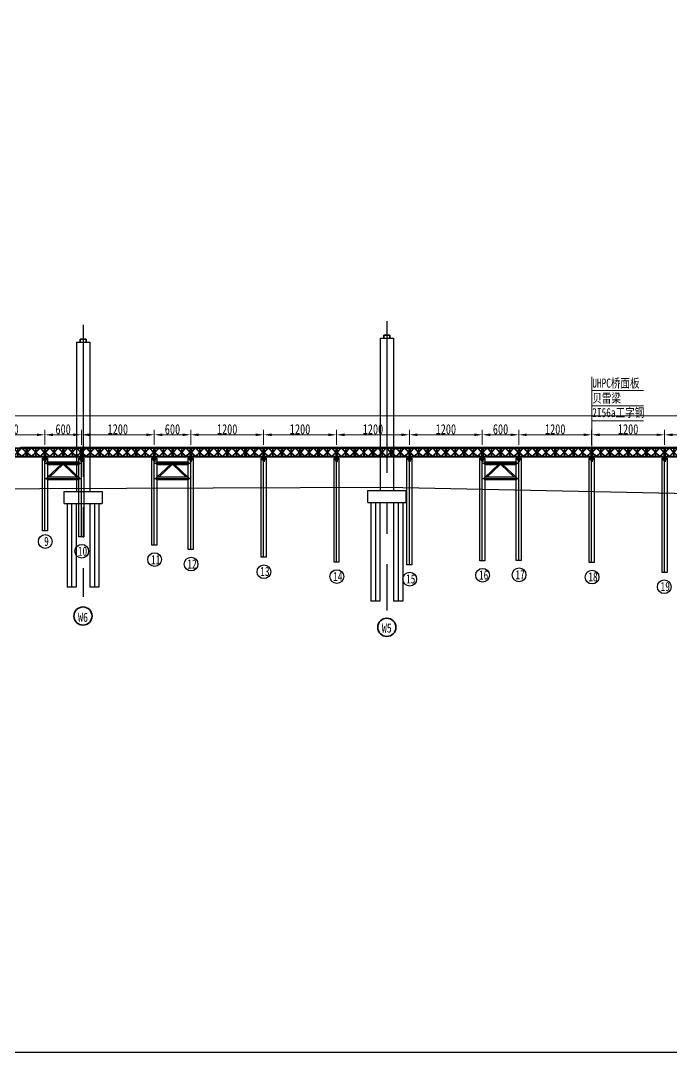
# Model space of a CAD drawing. Extents: x 0 to 558779, y 0 to 2762081.
# Drawn here: x 518123.9 to 518231, y 2757328.1 to 2757497.9 of the extents above; entities that cross this region are included whole.
import ezdxf
from ezdxf.enums import TextEntityAlignment as Align

# ---------------------------------------------------------------- set-up
doc = ezdxf.new("R2010")
doc.units = 0
doc.header["$LTSCALE"] = 20
doc.header["$PDMODE"] = 34
doc.linetypes.add('CENTER', pattern=[2, 1.25, -0.25, 0.25, -0.25])
doc.linetypes.add('CENTER2', pattern=[28.575, 19.05, -3.175, 3.175, -3.175])
for name, color, linetype, lineweight in [('6标注线', 3, 'Continuous', 13), ('center', 3, 'CENTER', 13), ('标注', 3, 'Continuous', 15)]:
    doc.layers.add(name, color=color, linetype=linetype, lineweight=lineweight)
for name, color, linetype in [('ZdDmx', 7, 'Continuous'), ('主线墩号', 1, 'Continuous'), ('墩中心线', 6, 'CENTER'), ('粗实线', 1, 'Continuous'), ('细实线', 8, 'Continuous')]:
    doc.layers.add(name, color=color, linetype=linetype)
doc.styles.add('FS', font='仿宋_GB2312.ttf', dxfattribs={"width": 0.75})
doc.styles.add('仿宋', font='simfang_0.ttf', dxfattribs={"width": 0.8})
doc.dimstyles.new('100-1.5', dxfattribs={"dimscale": 0.66, "dimtxt": 2.5, "dimasz": 2, "dimexe": 1.25, "dimexo": 1.25, "dimgap": 0.125, "dimtad": 1, "dimdec": 0, "dimlfac": 100, "dimdsep": 46, "dimtxsty": 'FS', "dimcen": 0.001, "dimclrd": 3, "dimclre": 3, "dimclrt": 7, "dimadec": 4, "dimazin": 2, "dimtfac": 1, "dimtdec": 0, "dimtmove": 1, "dimatfit": 2, "dimfxlon": 1, "dimlwd": -1, "dimlwe": -1, "dimarcsym": 0})

# ---------------------------------------------------------------- blocks, each defined once
blk = doc.blocks.new('花瓶墩1')
at = {"layer": '主线墩号', "color": 8, "lineweight": 35}
blk.add_circle((-0.02, -20.51), 1.5, dxfattribs=at)
at = {"layer": '墩中心线', "color": 8}
for p, q in [((0, 27.4), (0, -17.32)), ((-1.88, -2), (-1.88, -15.76)), ((1.88, -2), (1.88, -15.76))]:
    blk.add_line(p, q, dxfattribs=at)
at = {"layer": '粗实线', "color": 8, "linetype": 'Continuous'}
for p, q in [((-1.1, 24.57), (-1.1, 0)), ((-1.1, 24.57), (1.1, 24.57)), ((1.1, 24.57), (1.1, 0)), ((-3.12, 0), (3.12, 0)), ((-3.12, -2), (-3.12, 0)), ((3.12, 0), (3.12, -2)), ((-3.12, -2), (3.12, -2)), ((-2.62, -2), (-1.12, -2))]:
    blk.add_line(p, q, dxfattribs=at)
at = {"layer": '粗实线', "color": 8, "lineweight": 35}
for p, q in [((-0.5, 24.57), (-0.5, 25.07)), ((-0.5, 25.07), (0.5, 25.07)), ((0.5, 25.07), (0.5, 24.57))]:
    blk.add_line(p, q, dxfattribs=at)
at = {"layer": '粗实线', "color": 8}
for p, q in [((-2.62, -2), (-2.62, -15.76)), ((-1.12, -2), (-1.12, -15.76)), ((1.12, -2), (1.12, -15.76)), ((2.62, -2), (2.62, -15.76)), ((-1.12, -15.76), (-2.62, -15.76)), ((2.62, -15.76), (1.12, -15.76))]:
    blk.add_line(p, q, dxfattribs=at)
at = {"layer": '主线墩号', "color": 8, "lineweight": 35, "style": '仿宋', "width": 0.8}
blk.add_attdef('墩号', text='', height=1, dxfattribs=at).set_placement((0.02, -20.66), align=Align.CENTER)
blk = doc.blocks.new('*U1237')
at = {"layer": '主线墩号', "color": 8, "lineweight": 35}
blk.add_circle((0, -22.54), 1.5, dxfattribs=at)
at = {"layer": '墩中心线', "color": 8}
for p, q in [((0, 27.87), (0, -19.79)), ((-1.88, -2), (-1.88, -18.23)), ((1.88, -2), (1.88, -18.23))]:
    blk.add_line(p, q, dxfattribs=at)
at = {"layer": '粗实线', "color": 8, "lineweight": 35}
for p, q in [((-0.5, 25.04), (-0.5, 25.54)), ((-0.5, 25.54), (0.5, 25.54)), ((0.5, 25.54), (0.5, 25.04))]:
    blk.add_line(p, q, dxfattribs=at)
at = {"layer": '粗实线', "color": 8, "linetype": 'Continuous'}
for p, q in [((-1.1, 25.04), (-1.1, 0)), ((-1.1, 25.04), (1.1, 25.04)), ((1.1, 25.04), (1.1, 0)), ((-3.12, 0), (3.12, 0)), ((-3.12, -2), (-3.12, 0)), ((3.12, 0), (3.12, -2)), ((-3.12, -2), (3.12, -2)), ((-2.62, -2), (-1.12, -2))]:
    blk.add_line(p, q, dxfattribs=at)
at = {"layer": '粗实线', "color": 8}
for p, q in [((-2.62, -2), (-2.62, -18.23)), ((-1.12, -2), (-1.12, -18.23)), ((1.12, -2), (1.12, -18.23)), ((2.62, -2), (2.62, -18.23)), ((-1.12, -18.23), (-2.62, -18.23)), ((2.62, -18.23), (1.12, -18.23))]:
    blk.add_line(p, q, dxfattribs=at)
at = {"layer": '主线墩号', "color": 8, "lineweight": 35, "style": '仿宋', "width": 0.8}
blk.add_attdef('墩号', text='', height=1.5, dxfattribs=at).set_placement((0, -23.41), align=Align.CENTER)
blk = doc.blocks.new('贝雷梁')
at = {"color": 7, "ltscale": 10}
for p, q in [((-7, 144), (-6, 145)), ((-7, 144), (-7, 135)), ((-7, 135), (-6, 135))]:
    blk.add_line(p, q, dxfattribs=at)
at = {"color": 7}
for p, q in [((-7, 144), (-7, 135)), ((-7, 4), (-6, 5)), ((-7, 4), (-6, 5)), ((-7, -4), (-7, 4)), ((-7, -4), (-7, 4)), ((-6, 145), (306, 145)), ((-6, 145), (306, 145)), ((-6, 135), (306, 135)), ((-6, 5), (306, 5)), ((6, 135), (6, 5)), ((7, 59), (7, 81)), ((7, 81), (18, 81)), ((7, 59), (18, 59)), ((9, 70), (79, 140)), ((9, 70), (79, 0)), ((12, 77), (70, 135)), ((12, 135), (12, 5)), ((12, 77), (16, 73)), ((12, 63), (16, 67)), ((12, 63), (70, 5)), ((16, 73), (79, 135)), ((16, 67), (79, 5)), ((18, 59), (18, 81)), ((79, 140), (150, 70)), ((79, 0), (150, 70)), ((143, 73), (80, 135)), ((143, 67), (80, 5)), ((147, 77), (89, 135)), ((147, 63), (89, 5)), ((141, 81), (159, 81)), ((141, 59), (141, 81)), ((141, 59), (159, 59)), ((143, 73), (147, 77)), ((143, 67), (147, 63)), ((147, 135), (147, 5)), ((220, 140), (150, 70)), ((220, 0), (150, 70)), ((153, 77), (211, 135)), ((153, 135), (153, 5)), ((157, 73), (153, 77)), ((157, 67), (153, 63)), ((153, 63), (211, 5)), ((157, 73), (220, 135)), ((157, 67), (220, 5)), ((159, 59), (159, 81)), ((291, 70), (220, 140)), ((291, 70), (220, 0)), ((284, 73), (221, 135)), ((284, 67), (221, 5)), ((288, 77), (230, 135)), ((288, 63), (230, 5)), ((282, 59), (282, 81)), ((293, 81), (282, 81)), ((282, 59), (293, 59)), ((288, 77), (284, 73)), ((288, 63), (284, 67)), ((288, 135), (288, 5)), ((293, 59), (293, 81)), ((294, 135), (294, 5)), ((307, 144), (306, 145)), ((307, 135), (306, 135)), ((307, 4), (306, 5)), ((307, 144), (307, 135)), ((307, -4), (307, 4)), ((-7, -4), (-6, -5)), ((-7, -4), (-6, -5)), ((-6, -5), (306, -5)), ((-6, -5), (306, -5)), ((307, -4), (306, -5))]:
    blk.add_line(p, q, dxfattribs=at)
at = {"color": 7, "ltscale": 10}
for centre in [(0, 140), (0, 140), (300, 140), (300, 140)]:
    blk.add_circle(centre, 2.5, dxfattribs=at)
at = {"color": 7}
for centre in [(0, 140), (0, 140), (0, 140), (0, 140), (0, 140), (0, 140), (0, 140), (0, 140), (0, 0), (300, 140), (300, 140), (300, 140), (300, 140), (300, 140), (300, 140), (300, 140), (300, 140), (300, 0), (300, 0), (300, 0), (300, 0), (300, 0), (300, 0)]:
    blk.add_circle(centre, 2.5, dxfattribs=at)
at = {"layer": 'center', "ltscale": 0.5}
for p, q in [((9, 145), (9, -5)), ((150, 145), (150, -5)), ((291, 145), (291, -5))]:
    blk.add_line(p, q, dxfattribs=at)
blk = doc.blocks.new('*U1230')
at = {"extrusion": (0, 0, -1), "xscale": -0.01000000000058208, "yscale": 0.009999999997671696, "zscale": -0.01000000000058208}
blk.add_blockref('贝雷梁', (1.5, -0.7), dxfattribs=at)
blk = doc.blocks.new('*U1231')
at = {"color": 0, "linetype": 'ByBlock', "lineweight": -2, "transparency": 16777216}
for p in [(78, 0), (81, 0), (84, 0), (87, 0), (90, 0), (93, 0), (96, 0), (99, 0), (102, 0), (105, 0), (108, 0), (111, 0), (114, 0), (117, 0), (120, 0), (123, 0), (126, 0), (129, 0), (132, 0), (135, 0), (138, 0), (141, 0), (144, 0), (147, 0), (150, 0), (153, 0), (156, 0), (159, 0), (162, 0), (165, 0), (168, 0), (171, 0), (174, 0), (177, 0), (180, 0), (183, 0), (186, 0)]:
    blk.add_blockref('*U1230', p, dxfattribs=at)
blk = doc.blocks.new('*U1233')
at = {"layer": '细实线', "color": 5}
blk.add_lwpolyline([(-0.995, 0.05), (0.995, 0.05), (0.995, -0.05), (-0.995, -0.05)], close=True, dxfattribs=at)
blk = doc.blocks.new('*U1232')
at = {"color": 0, "linetype": 'ByBlock', "lineweight": -2, "transparency": 16777216}
for p in [(80, 0), (82, 0), (84, 0), (86, 0), (88, 0), (90, 0), (92, 0), (94, 0), (96, 0), (98, 0), (100, 0), (102, 0), (104, 0), (106, 0), (108, 0), (110, 0), (112, 0), (114, 0), (116, 0), (118, 0), (120, 0), (122, 0), (124, 0), (126, 0), (128, 0), (130, 0), (132, 0), (134, 0), (136, 0), (138, 0), (140, 0), (142, 0), (144, 0), (146, 0), (148, 0), (150, 0), (152, 0), (154, 0), (156, 0), (158, 0), (160, 0), (162, 0), (164, 0), (166, 0), (168, 0), (170, 0), (172, 0), (174, 0), (176, 0), (178, 0), (180, 0), (182, 0), (184, 0), (186, 0)]:
    blk.add_blockref('*U1233', p, dxfattribs=at)
blk = doc.blocks.new('*D1251')
at = {"layer": 'DEFPOINTS', "color": 0}
for p in [(518127.86, 2757429.77), (518115.86, 2757426.19), (518127.86, 2757426.14)]:
    blk.add_point(p, dxfattribs=at)
at = {"layer": '标注', "color": 0}
for p, q in [((518115.86, 2757428.12), (518115.86, 2757430.59)), ((518117.18, 2757429.77), (518126.54, 2757429.77)), ((518127.86, 2757428.12), (518127.86, 2757430.59))]:
    blk.add_line(p, q, dxfattribs=at)
for points in [[(518117.18, 2757429.99), (518117.18, 2757429.55), (518115.86, 2757429.77)], [(518126.54, 2757429.55), (518126.54, 2757429.99), (518127.86, 2757429.77)]]:
    blk.add_solid(points, dxfattribs=at)
at = {"layer": '标注', "color": 1, "insert": (518121.86, 2757430.68), "char_height": 1.65, "attachment_point": 5, "style": 'FS'}
blk.add_mtext('1200', dxfattribs=at)
blk = doc.blocks.new('*D1252')
at = {"layer": 'DEFPOINTS', "color": 0}
for p in [(518133.86, 2757429.77), (518127.86, 2757426.14), (518133.86, 2757426.19)]:
    blk.add_point(p, dxfattribs=at)
at = {"layer": '标注', "color": 0}
for p, q in [((518127.86, 2757428.12), (518127.86, 2757430.59)), ((518129.18, 2757429.77), (518132.54, 2757429.77)), ((518133.86, 2757428.12), (518133.86, 2757430.59))]:
    blk.add_line(p, q, dxfattribs=at)
for points in [[(518129.18, 2757429.99), (518129.18, 2757429.55), (518127.86, 2757429.77)], [(518132.54, 2757429.55), (518132.54, 2757429.99), (518133.86, 2757429.77)]]:
    blk.add_solid(points, dxfattribs=at)
at = {"layer": '标注', "color": 1, "insert": (518130.86, 2757430.68), "char_height": 1.65, "attachment_point": 5, "style": 'FS'}
blk.add_mtext('600', dxfattribs=at)
blk = doc.blocks.new('*D1253')
at = {"layer": 'DEFPOINTS', "color": 0, "transparency": 16777216}
for p in [(518145.86, 2757429.77), (518133.86, 2757426.19), (518145.86, 2757426.19)]:
    blk.add_point(p, dxfattribs=at)
at = {"layer": '标注', "color": 0, "transparency": 16777216}
for p, q in [((518133.86, 2757428.12), (518133.86, 2757430.59)), ((518135.18, 2757429.77), (518144.54, 2757429.77))]:
    blk.add_line(p, q, dxfattribs=at)
at = {"layer": '标注', "color": 0, "linetype": 'ByBlock', "transparency": 16777216}
blk.add_line((518145.86, 2757428.12), (518145.86, 2757430.59), dxfattribs=at)
at = {"layer": '标注', "color": 0, "transparency": 16777216}
for points in [[(518135.18, 2757429.99), (518135.18, 2757429.55), (518133.86, 2757429.77)], [(518144.54, 2757429.99), (518144.54, 2757429.55), (518145.86, 2757429.77)]]:
    blk.add_solid(points, dxfattribs=at)
at = {"layer": '标注', "color": 1, "transparency": 16777216, "insert": (518139.86, 2757430.68), "char_height": 1.65, "attachment_point": 5, "style": 'FS'}
blk.add_mtext('1200', dxfattribs=at)
blk = doc.blocks.new('*D1254')
at = {"layer": 'DEFPOINTS', "color": 0, "transparency": 16777216}
for p in [(518151.86, 2757429.77), (518145.86, 2757426.19), (518151.86, 2757426.19)]:
    blk.add_point(p, dxfattribs=at)
at = {"layer": '标注', "color": 0, "transparency": 16777216}
for p, q in [((518145.86, 2757428.12), (518145.86, 2757430.59)), ((518147.18, 2757429.77), (518150.54, 2757429.77))]:
    blk.add_line(p, q, dxfattribs=at)
at = {"layer": '标注', "color": 0, "linetype": 'ByBlock', "transparency": 16777216}
blk.add_line((518151.86, 2757428.12), (518151.86, 2757430.59), dxfattribs=at)
at = {"layer": '标注', "color": 0, "transparency": 16777216}
for points in [[(518147.18, 2757429.99), (518147.18, 2757429.55), (518145.86, 2757429.77)], [(518150.54, 2757429.99), (518150.54, 2757429.55), (518151.86, 2757429.77)]]:
    blk.add_solid(points, dxfattribs=at)
at = {"layer": '标注', "color": 1, "transparency": 16777216, "insert": (518148.86, 2757430.68), "char_height": 1.65, "attachment_point": 5, "style": 'FS'}
blk.add_mtext('600', dxfattribs=at)
blk = doc.blocks.new('*D1255')
at = {"layer": 'DEFPOINTS', "color": 0, "transparency": 16777216}
for p in [(518163.86, 2757429.77), (518151.86, 2757426.19), (518163.86, 2757426.19)]:
    blk.add_point(p, dxfattribs=at)
at = {"layer": '标注', "color": 0, "transparency": 16777216}
for p, q in [((518151.86, 2757428.12), (518151.86, 2757430.59)), ((518153.18, 2757429.77), (518162.54, 2757429.77))]:
    blk.add_line(p, q, dxfattribs=at)
at = {"layer": '标注', "color": 0, "linetype": 'ByBlock', "transparency": 16777216}
blk.add_line((518163.86, 2757428.12), (518163.86, 2757430.59), dxfattribs=at)
at = {"layer": '标注', "color": 0, "transparency": 16777216}
for points in [[(518153.18, 2757429.99), (518153.18, 2757429.55), (518151.86, 2757429.77)], [(518162.54, 2757429.99), (518162.54, 2757429.55), (518163.86, 2757429.77)]]:
    blk.add_solid(points, dxfattribs=at)
at = {"layer": '标注', "color": 1, "transparency": 16777216, "insert": (518157.86, 2757430.68), "char_height": 1.65, "attachment_point": 5, "style": 'FS'}
blk.add_mtext('1200', dxfattribs=at)
blk = doc.blocks.new('*D1256')
at = {"layer": 'DEFPOINTS', "color": 0, "transparency": 16777216}
for p in [(518175.86, 2757429.77), (518163.86, 2757426.19), (518175.86, 2757426.19)]:
    blk.add_point(p, dxfattribs=at)
at = {"layer": '标注', "color": 0, "transparency": 16777216}
for p, q in [((518163.86, 2757428.12), (518163.86, 2757430.59)), ((518165.18, 2757429.77), (518174.54, 2757429.77))]:
    blk.add_line(p, q, dxfattribs=at)
at = {"layer": '标注', "color": 0, "linetype": 'ByBlock', "transparency": 16777216}
blk.add_line((518175.86, 2757428.12), (518175.86, 2757430.59), dxfattribs=at)
at = {"layer": '标注', "color": 0, "transparency": 16777216}
for points in [[(518165.18, 2757429.99), (518165.18, 2757429.55), (518163.86, 2757429.77)], [(518174.54, 2757429.99), (518174.54, 2757429.55), (518175.86, 2757429.77)]]:
    blk.add_solid(points, dxfattribs=at)
at = {"layer": '标注', "color": 1, "transparency": 16777216, "insert": (518169.86, 2757430.68), "char_height": 1.65, "attachment_point": 5, "style": 'FS'}
blk.add_mtext('1200', dxfattribs=at)
blk = doc.blocks.new('*D1257')
at = {"layer": 'DEFPOINTS', "color": 0, "transparency": 16777216}
for p in [(518187.86, 2757429.77), (518175.86, 2757426.19), (518187.86, 2757426.19)]:
    blk.add_point(p, dxfattribs=at)
at = {"layer": '标注', "color": 0, "transparency": 16777216}
for p, q in [((518175.86, 2757428.12), (518175.86, 2757430.59)), ((518177.18, 2757429.77), (518186.54, 2757429.77))]:
    blk.add_line(p, q, dxfattribs=at)
at = {"layer": '标注', "color": 0, "linetype": 'ByBlock', "transparency": 16777216}
blk.add_line((518187.86, 2757428.12), (518187.86, 2757430.59), dxfattribs=at)
at = {"layer": '标注', "color": 0, "transparency": 16777216}
for points in [[(518177.18, 2757429.99), (518177.18, 2757429.55), (518175.86, 2757429.77)], [(518186.54, 2757429.99), (518186.54, 2757429.55), (518187.86, 2757429.77)]]:
    blk.add_solid(points, dxfattribs=at)
at = {"layer": '标注', "color": 1, "transparency": 16777216, "insert": (518181.86, 2757430.68), "char_height": 1.65, "attachment_point": 5, "style": 'FS'}
blk.add_mtext('1200', dxfattribs=at)
blk = doc.blocks.new('*D1258')
at = {"layer": 'DEFPOINTS', "color": 0, "transparency": 16777216}
for p in [(518199.86, 2757429.77), (518187.86, 2757426.19), (518199.86, 2757426.19)]:
    blk.add_point(p, dxfattribs=at)
at = {"layer": '标注', "color": 0, "transparency": 16777216}
for p, q in [((518187.86, 2757428.12), (518187.86, 2757430.59)), ((518189.18, 2757429.77), (518198.54, 2757429.77))]:
    blk.add_line(p, q, dxfattribs=at)
at = {"layer": '标注', "color": 0, "linetype": 'ByBlock', "transparency": 16777216}
blk.add_line((518199.86, 2757428.12), (518199.86, 2757430.59), dxfattribs=at)
at = {"layer": '标注', "color": 0, "transparency": 16777216}
for points in [[(518189.18, 2757429.99), (518189.18, 2757429.55), (518187.86, 2757429.77)], [(518198.54, 2757429.99), (518198.54, 2757429.55), (518199.86, 2757429.77)]]:
    blk.add_solid(points, dxfattribs=at)
at = {"layer": '标注', "color": 1, "transparency": 16777216, "insert": (518193.86, 2757430.68), "char_height": 1.65, "attachment_point": 5, "style": 'FS'}
blk.add_mtext('1200', dxfattribs=at)
blk = doc.blocks.new('*D1259')
at = {"layer": 'DEFPOINTS', "color": 0, "transparency": 16777216}
for p in [(518205.86, 2757429.77), (518199.86, 2757426.19), (518205.86, 2757426.19)]:
    blk.add_point(p, dxfattribs=at)
at = {"layer": '标注', "color": 0, "transparency": 16777216}
for p, q in [((518199.86, 2757428.12), (518199.86, 2757430.59)), ((518201.18, 2757429.77), (518204.54, 2757429.77))]:
    blk.add_line(p, q, dxfattribs=at)
at = {"layer": '标注', "color": 0, "linetype": 'ByBlock', "transparency": 16777216}
blk.add_line((518205.86, 2757428.12), (518205.86, 2757430.59), dxfattribs=at)
at = {"layer": '标注', "color": 0, "transparency": 16777216}
for points in [[(518201.18, 2757429.99), (518201.18, 2757429.55), (518199.86, 2757429.77)], [(518204.54, 2757429.99), (518204.54, 2757429.55), (518205.86, 2757429.77)]]:
    blk.add_solid(points, dxfattribs=at)
at = {"layer": '标注', "color": 1, "transparency": 16777216, "insert": (518202.86, 2757430.68), "char_height": 1.65, "attachment_point": 5, "style": 'FS'}
blk.add_mtext('600', dxfattribs=at)
blk = doc.blocks.new('*D1260')
at = {"layer": 'DEFPOINTS', "color": 0, "transparency": 16777216}
for p in [(518217.86, 2757429.77), (518205.86, 2757426.19), (518217.86, 2757426.19)]:
    blk.add_point(p, dxfattribs=at)
at = {"layer": '标注', "color": 0, "transparency": 16777216}
for p, q in [((518205.86, 2757428.12), (518205.86, 2757430.59)), ((518207.18, 2757429.77), (518216.54, 2757429.77))]:
    blk.add_line(p, q, dxfattribs=at)
at = {"layer": '标注', "color": 0, "linetype": 'ByBlock', "transparency": 16777216}
blk.add_line((518217.86, 2757428.12), (518217.86, 2757430.59), dxfattribs=at)
at = {"layer": '标注', "color": 0, "transparency": 16777216}
for points in [[(518207.18, 2757429.99), (518207.18, 2757429.55), (518205.86, 2757429.77)], [(518216.54, 2757429.99), (518216.54, 2757429.55), (518217.86, 2757429.77)]]:
    blk.add_solid(points, dxfattribs=at)
at = {"layer": '标注', "color": 1, "transparency": 16777216, "insert": (518211.86, 2757430.68), "char_height": 1.65, "attachment_point": 5, "style": 'FS'}
blk.add_mtext('1200', dxfattribs=at)
blk = doc.blocks.new('*D1261')
at = {"layer": 'DEFPOINTS', "color": 0, "transparency": 16777216}
for p in [(518229.86, 2757429.77), (518217.86, 2757426.19), (518229.86, 2757426.19)]:
    blk.add_point(p, dxfattribs=at)
at = {"layer": '标注', "color": 0, "transparency": 16777216}
for p, q in [((518217.86, 2757428.12), (518217.86, 2757430.59)), ((518219.18, 2757429.77), (518228.54, 2757429.77))]:
    blk.add_line(p, q, dxfattribs=at)
at = {"layer": '标注', "color": 0, "linetype": 'ByBlock', "transparency": 16777216}
blk.add_line((518229.86, 2757428.12), (518229.86, 2757430.59), dxfattribs=at)
at = {"layer": '标注', "color": 0, "transparency": 16777216}
for points in [[(518219.18, 2757429.99), (518219.18, 2757429.55), (518217.86, 2757429.77)], [(518228.54, 2757429.99), (518228.54, 2757429.55), (518229.86, 2757429.77)]]:
    blk.add_solid(points, dxfattribs=at)
at = {"layer": '标注', "color": 1, "transparency": 16777216, "insert": (518223.86, 2757430.68), "char_height": 1.65, "attachment_point": 5, "style": 'FS'}
blk.add_mtext('1200', dxfattribs=at)
blk = doc.blocks.new('*D1262')
at = {"layer": 'DEFPOINTS', "color": 0, "transparency": 16777216}
for p in [(518241.86, 2757429.77), (518229.86, 2757426.19), (518241.86, 2757426.19)]:
    blk.add_point(p, dxfattribs=at)
at = {"layer": '标注', "color": 0, "transparency": 16777216}
for p, q in [((518229.86, 2757428.12), (518229.86, 2757430.59)), ((518231.18, 2757429.77), (518240.54, 2757429.77))]:
    blk.add_line(p, q, dxfattribs=at)
at = {"layer": '标注', "color": 0, "linetype": 'ByBlock', "transparency": 16777216}
blk.add_line((518241.86, 2757428.12), (518241.86, 2757430.59), dxfattribs=at)
at = {"layer": '标注', "color": 0, "transparency": 16777216}
for points in [[(518231.18, 2757429.99), (518231.18, 2757429.55), (518229.86, 2757429.77)], [(518240.54, 2757429.99), (518240.54, 2757429.55), (518241.86, 2757429.77)]]:
    blk.add_solid(points, dxfattribs=at)
at = {"layer": '标注', "color": 1, "transparency": 16777216, "insert": (518235.86, 2757430.68), "char_height": 1.65, "attachment_point": 5, "style": 'FS'}
blk.add_mtext('1200', dxfattribs=at)
blk = doc.blocks.new('*D1384')
at = {"layer": 'DEFPOINTS', "color": 0}
for p in [(518538.86, 2757432.88), (518043.86, 2757427.59), (518538.86, 2757427.59)]:
    blk.add_point(p, dxfattribs=at)
at = {"layer": '标注', "color": 0}
for p, q in [((518043.86, 2757431.23), (518043.86, 2757433.71)), ((518045.18, 2757432.88), (518537.54, 2757432.88)), ((518538.86, 2757431.23), (518538.86, 2757433.71))]:
    blk.add_line(p, q, dxfattribs=at)
for points in [[(518045.18, 2757433.1), (518045.18, 2757432.66), (518043.86, 2757432.88)], [(518537.54, 2757432.66), (518537.54, 2757433.1), (518538.86, 2757432.88)]]:
    blk.add_solid(points, dxfattribs=at)
at = {"layer": '标注', "color": 1, "insert": (518291.36, 2757433.79), "char_height": 1.65, "attachment_point": 5, "style": 'FS'}
blk.add_mtext('49500', dxfattribs=at)

msp = doc.modelspace()

# ---------------------------------------------------------------- linework, layer by layer
for p, q in [((518127.448, 2757425.935), (518127.643, 2757425.935)), ((518127.643, 2757425.935), (518127.643, 2757425.585)), ((518128.268, 2757425.935), (518128.073, 2757425.935)), ((518128.073, 2757425.935), (518128.073, 2757425.585)), ((518133.448, 2757425.935), (518133.643, 2757425.935)), ((518133.643, 2757425.935), (518133.643, 2757425.585)), ((518134.268, 2757425.935), (518134.073, 2757425.935)), ((518134.073, 2757425.935), (518134.073, 2757425.585)), ((518145.448, 2757425.935), (518145.643, 2757425.935)), ((518145.643, 2757425.935), (518145.643, 2757425.585)), ((518146.268, 2757425.935), (518146.073, 2757425.935)), ((518146.073, 2757425.935), (518146.073, 2757425.585)), ((518151.448, 2757425.935), (518151.643, 2757425.935)), ((518151.643, 2757425.935), (518151.643, 2757425.585)), ((518152.268, 2757425.935), (518152.073, 2757425.935)), ((518152.073, 2757425.935), (518152.073, 2757425.585)), ((518163.448, 2757425.935), (518163.643, 2757425.935)), ((518163.643, 2757425.935), (518163.643, 2757425.585)), ((518164.268, 2757425.935), (518164.073, 2757425.935)), ((518164.073, 2757425.935), (518164.073, 2757425.585)), ((518175.448, 2757425.935), (518175.643, 2757425.935)), ((518175.643, 2757425.935), (518175.643, 2757425.585)), ((518176.268, 2757425.935), (518176.073, 2757425.935)), ((518176.073, 2757425.935), (518176.073, 2757425.585)), ((518187.448, 2757425.935), (518187.643, 2757425.935)), ((518187.643, 2757425.935), (518187.643, 2757425.585)), ((518188.268, 2757425.935), (518188.073, 2757425.935)), ((518188.073, 2757425.935), (518188.073, 2757425.585)), ((518199.448, 2757425.935), (518199.643, 2757425.935)), ((518199.643, 2757425.935), (518199.643, 2757425.585)), ((518200.268, 2757425.935), (518200.073, 2757425.935)), ((518200.073, 2757425.935), (518200.073, 2757425.585)), ((518205.448, 2757425.935), (518205.643, 2757425.935)), ((518205.643, 2757425.935), (518205.643, 2757425.585)), ((518206.268, 2757425.935), (518206.073, 2757425.935)), ((518206.073, 2757425.935), (518206.073, 2757425.585)), ((518217.448, 2757425.935), (518217.643, 2757425.935)), ((518217.643, 2757425.935), (518217.643, 2757425.585)), ((518218.268, 2757425.935), (518218.073, 2757425.935)), ((518218.073, 2757425.935), (518218.073, 2757425.585)), ((518229.448, 2757425.935), (518229.643, 2757425.935)), ((518229.643, 2757425.935), (518229.643, 2757425.585)), ((518230.268, 2757425.935), (518230.073, 2757425.935)), ((518230.073, 2757425.935), (518230.073, 2757425.585)), ((518128.073, 2757425.585), (518127.643, 2757425.585)), ((518128.307, 2757422.773), (518130.513, 2757424.896)), ((518128.596, 2757422.773), (518130.802, 2757424.896)), ((518133.121, 2757422.773), (518130.915, 2757424.896)), ((518133.409, 2757422.773), (518131.203, 2757424.896)), ((518134.073, 2757425.585), (518133.643, 2757425.585)), ((518146.073, 2757425.585), (518145.643, 2757425.585)), ((518146.307, 2757422.773), (518148.514, 2757424.896)), ((518146.596, 2757422.773), (518148.802, 2757424.896)), ((518151.121, 2757422.773), (518148.915, 2757424.896)), ((518151.41, 2757422.773), (518149.203, 2757424.896)), ((518152.073, 2757425.585), (518151.643, 2757425.585)), ((518164.073, 2757425.585), (518163.643, 2757425.585)), ((518176.073, 2757425.585), (518175.643, 2757425.585)), ((518188.073, 2757425.585), (518187.643, 2757425.585)), ((518200.073, 2757425.585), (518199.643, 2757425.585)), ((518200.307, 2757422.773), (518202.514, 2757424.896)), ((518200.596, 2757422.773), (518202.802, 2757424.896)), ((518205.121, 2757422.773), (518202.915, 2757424.896)), ((518205.41, 2757422.773), (518203.203, 2757424.896)), ((518206.073, 2757425.585), (518205.643, 2757425.585)), ((518218.073, 2757425.585), (518217.643, 2757425.585)), ((518230.073, 2757425.585), (518229.643, 2757425.585))]:
    msp.add_line(p, q)
at = {"color": 1, "ltscale": 10}
for p, q in [((518127.771, 2757425.585), (518127.771, 2757425.305)), ((518127.78, 2757425.585), (518127.78, 2757425.305)), ((518127.937, 2757425.585), (518127.937, 2757425.305)), ((518127.946, 2757425.585), (518127.946, 2757425.305)), ((518133.771, 2757425.585), (518133.771, 2757425.305)), ((518133.78, 2757425.585), (518133.78, 2757425.305)), ((518133.937, 2757425.585), (518133.937, 2757425.305)), ((518133.946, 2757425.585), (518133.946, 2757425.305)), ((518145.771, 2757425.585), (518145.771, 2757425.305)), ((518145.78, 2757425.585), (518145.78, 2757425.305)), ((518145.937, 2757425.585), (518145.937, 2757425.305)), ((518145.946, 2757425.585), (518145.946, 2757425.305)), ((518151.771, 2757425.585), (518151.771, 2757425.305)), ((518151.78, 2757425.585), (518151.78, 2757425.305)), ((518151.937, 2757425.585), (518151.937, 2757425.305)), ((518151.946, 2757425.585), (518151.946, 2757425.305)), ((518163.771, 2757425.585), (518163.771, 2757425.305)), ((518163.78, 2757425.585), (518163.78, 2757425.305)), ((518163.937, 2757425.585), (518163.937, 2757425.305)), ((518163.946, 2757425.585), (518163.946, 2757425.305)), ((518175.771, 2757425.585), (518175.771, 2757425.305)), ((518175.78, 2757425.585), (518175.78, 2757425.305)), ((518175.937, 2757425.585), (518175.937, 2757425.305)), ((518175.946, 2757425.585), (518175.946, 2757425.305)), ((518187.771, 2757425.585), (518187.771, 2757425.305)), ((518187.78, 2757425.585), (518187.78, 2757425.305)), ((518187.937, 2757425.585), (518187.937, 2757425.305)), ((518187.946, 2757425.585), (518187.946, 2757425.305)), ((518199.771, 2757425.585), (518199.771, 2757425.305)), ((518199.78, 2757425.585), (518199.78, 2757425.305)), ((518199.937, 2757425.585), (518199.937, 2757425.305)), ((518199.946, 2757425.585), (518199.946, 2757425.305)), ((518205.771, 2757425.585), (518205.771, 2757425.305)), ((518205.78, 2757425.585), (518205.78, 2757425.305)), ((518205.937, 2757425.585), (518205.937, 2757425.305)), ((518205.946, 2757425.585), (518205.946, 2757425.305)), ((518217.771, 2757425.585), (518217.771, 2757425.305)), ((518217.78, 2757425.585), (518217.78, 2757425.305)), ((518217.937, 2757425.585), (518217.937, 2757425.305)), ((518217.946, 2757425.585), (518217.946, 2757425.305)), ((518229.771, 2757425.585), (518229.771, 2757425.305)), ((518229.78, 2757425.585), (518229.78, 2757425.305)), ((518229.937, 2757425.585), (518229.937, 2757425.305)), ((518229.946, 2757425.585), (518229.946, 2757425.305))]:
    msp.add_line(p, q, dxfattribs=at)
at = {"color": 1}
for p, q in [((518127.78, 2757425.305), (518127.771, 2757425.305)), ((518127.937, 2757425.305), (518127.946, 2757425.305)), ((518133.78, 2757425.305), (518133.771, 2757425.305)), ((518133.937, 2757425.305), (518133.946, 2757425.305)), ((518145.78, 2757425.305), (518145.771, 2757425.305)), ((518145.937, 2757425.305), (518145.946, 2757425.305)), ((518151.78, 2757425.305), (518151.771, 2757425.305)), ((518151.937, 2757425.305), (518151.946, 2757425.305)), ((518163.78, 2757425.305), (518163.771, 2757425.305)), ((518163.937, 2757425.305), (518163.946, 2757425.305)), ((518175.78, 2757425.305), (518175.771, 2757425.305)), ((518175.937, 2757425.305), (518175.946, 2757425.305)), ((518187.78, 2757425.305), (518187.771, 2757425.305)), ((518187.937, 2757425.305), (518187.946, 2757425.305)), ((518199.78, 2757425.305), (518199.771, 2757425.305)), ((518199.937, 2757425.305), (518199.946, 2757425.305)), ((518205.78, 2757425.305), (518205.771, 2757425.305)), ((518205.937, 2757425.305), (518205.946, 2757425.305)), ((518217.78, 2757425.305), (518217.771, 2757425.305)), ((518217.937, 2757425.305), (518217.946, 2757425.305)), ((518229.78, 2757425.305), (518229.771, 2757425.305)), ((518229.937, 2757425.305), (518229.946, 2757425.305))]:
    msp.add_line(p, q, dxfattribs=at)
at = {"linetype": 'CENTER', "ltscale": 0.05}
for p, q in [((518127.775, 2757425.585), (518127.775, 2757425.305)), ((518127.941, 2757425.585), (518127.941, 2757425.305)), ((518133.775, 2757425.585), (518133.775, 2757425.305)), ((518133.941, 2757425.585), (518133.941, 2757425.305)), ((518145.775, 2757425.585), (518145.775, 2757425.305)), ((518145.941, 2757425.585), (518145.941, 2757425.305)), ((518151.775, 2757425.585), (518151.775, 2757425.305)), ((518151.941, 2757425.585), (518151.941, 2757425.305)), ((518163.775, 2757425.585), (518163.775, 2757425.305)), ((518163.941, 2757425.585), (518163.941, 2757425.305)), ((518175.775, 2757425.585), (518175.775, 2757425.305)), ((518175.941, 2757425.585), (518175.941, 2757425.305)), ((518187.775, 2757425.585), (518187.775, 2757425.305)), ((518187.941, 2757425.585), (518187.941, 2757425.305)), ((518199.775, 2757425.585), (518199.775, 2757425.305)), ((518199.941, 2757425.585), (518199.941, 2757425.305)), ((518205.775, 2757425.585), (518205.775, 2757425.305)), ((518205.941, 2757425.585), (518205.941, 2757425.305)), ((518217.775, 2757425.585), (518217.775, 2757425.305)), ((518217.941, 2757425.585), (518217.941, 2757425.305)), ((518229.775, 2757425.585), (518229.775, 2757425.305)), ((518229.941, 2757425.585), (518229.941, 2757425.305))]:
    msp.add_line(p, q, dxfattribs=at)
at = {"color": 3, "linetype": 'CENTER2', "ltscale": 0.1}
for p, q in [((518127.858, 2757413.973), (518127.858, 2757425.585)), ((518133.858, 2757412.96), (518133.858, 2757425.585)), ((518145.858, 2757411.59), (518145.858, 2757425.585)), ((518151.858, 2757410.864), (518151.858, 2757425.585)), ((518163.858, 2757409.605), (518163.858, 2757425.585)), ((518175.858, 2757408.799), (518175.858, 2757425.585)), ((518187.858, 2757408.374), (518187.858, 2757425.585)), ((518199.858, 2757409.023), (518199.858, 2757425.585)), ((518205.858, 2757409.09), (518205.858, 2757425.585)), ((518217.858, 2757408.725), (518217.858, 2757425.585)), ((518229.858, 2757407.128), (518229.858, 2757425.585))]:
    msp.add_line(p, q, dxfattribs=at)
at = {"color": 3, "linetype": 'CENTER2'}
for p, q in [((518127.858, 2757425.085), (518133.858, 2757425.085)), ((518145.858, 2757425.085), (518151.858, 2757425.085)), ((518199.858, 2757425.085), (518205.858, 2757425.085)), ((518127.858, 2757422.585), (518133.858, 2757422.585)), ((518145.858, 2757422.585), (518151.858, 2757422.585)), ((518199.858, 2757422.585), (518205.858, 2757422.585))]:
    msp.add_line(p, q, dxfattribs=at)
at = {"color": 0}
msp.add_lwpolyline([(518015.117, 2757901.832), (518685.096, 2757901.832), (518685.096, 2757328.13), (518015.117, 2757328.13)], close=True, dxfattribs=at)
at = {"color": 5}
for points in [[(518128.268, 2757425.935), (518128.268, 2757417.872), (518128.268, 2757413.973), (518127.448, 2757413.973), (518127.448, 2757425.935)], [(518134.268, 2757425.935), (518134.268, 2757417.872), (518134.268, 2757412.96), (518133.448, 2757412.96), (518133.448, 2757425.935)], [(518146.268, 2757425.935), (518146.268, 2757417.872), (518146.268, 2757411.59), (518145.448, 2757411.59), (518145.448, 2757425.935)], [(518152.268, 2757425.935), (518152.268, 2757417.872), (518152.268, 2757410.864), (518151.448, 2757410.864), (518151.448, 2757425.935)], [(518164.268, 2757425.935), (518164.268, 2757417.872), (518164.268, 2757409.605), (518163.448, 2757409.605), (518163.448, 2757425.935)], [(518176.268, 2757425.935), (518176.268, 2757417.872), (518176.268, 2757408.799), (518175.448, 2757408.799), (518175.448, 2757425.935)], [(518188.268, 2757425.935), (518188.268, 2757417.872), (518188.268, 2757408.374), (518187.448, 2757408.374), (518187.448, 2757425.935)], [(518200.268, 2757425.935), (518200.268, 2757417.872), (518200.268, 2757409.023), (518199.448, 2757409.023), (518199.448, 2757425.935)], [(518206.268, 2757425.935), (518206.268, 2757417.872), (518206.268, 2757409.09), (518205.448, 2757409.09), (518205.448, 2757425.935)], [(518218.268, 2757425.935), (518218.268, 2757417.872), (518218.268, 2757408.725), (518217.448, 2757408.725), (518217.448, 2757425.935)], [(518230.268, 2757425.935), (518230.268, 2757417.872), (518230.268, 2757407.128), (518229.448, 2757407.128), (518229.448, 2757425.935)]]:
    msp.add_lwpolyline(points, dxfattribs=at)
for points in [[(518127.643, 2757425.92), (518127.769, 2757425.92), (518127.769, 2757425.67), (518127.643, 2757425.67)], [(518128.073, 2757425.92), (518127.948, 2757425.92), (518127.948, 2757425.67), (518128.073, 2757425.67)], [(518133.643, 2757425.92), (518133.769, 2757425.92), (518133.769, 2757425.67), (518133.643, 2757425.67)], [(518134.073, 2757425.92), (518133.948, 2757425.92), (518133.948, 2757425.67), (518134.073, 2757425.67)], [(518145.643, 2757425.92), (518145.769, 2757425.92), (518145.769, 2757425.67), (518145.643, 2757425.67)], [(518146.073, 2757425.92), (518145.948, 2757425.92), (518145.948, 2757425.67), (518146.073, 2757425.67)], [(518151.643, 2757425.92), (518151.769, 2757425.92), (518151.769, 2757425.67), (518151.643, 2757425.67)], [(518152.073, 2757425.92), (518151.948, 2757425.92), (518151.948, 2757425.67), (518152.073, 2757425.67)], [(518163.643, 2757425.92), (518163.769, 2757425.92), (518163.769, 2757425.67), (518163.643, 2757425.67)], [(518164.073, 2757425.92), (518163.948, 2757425.92), (518163.948, 2757425.67), (518164.073, 2757425.67)], [(518175.643, 2757425.92), (518175.769, 2757425.92), (518175.769, 2757425.67), (518175.643, 2757425.67)], [(518176.073, 2757425.92), (518175.948, 2757425.92), (518175.948, 2757425.67), (518176.073, 2757425.67)], [(518187.643, 2757425.92), (518187.769, 2757425.92), (518187.769, 2757425.67), (518187.643, 2757425.67)], [(518188.073, 2757425.92), (518187.948, 2757425.92), (518187.948, 2757425.67), (518188.073, 2757425.67)], [(518199.643, 2757425.92), (518199.769, 2757425.92), (518199.769, 2757425.67), (518199.643, 2757425.67)], [(518200.073, 2757425.92), (518199.948, 2757425.92), (518199.948, 2757425.67), (518200.073, 2757425.67)], [(518205.643, 2757425.92), (518205.769, 2757425.92), (518205.769, 2757425.67), (518205.643, 2757425.67)], [(518206.073, 2757425.92), (518205.948, 2757425.92), (518205.948, 2757425.67), (518206.073, 2757425.67)], [(518217.643, 2757425.92), (518217.769, 2757425.92), (518217.769, 2757425.67), (518217.643, 2757425.67)], [(518218.073, 2757425.92), (518217.948, 2757425.92), (518217.948, 2757425.67), (518218.073, 2757425.67)], [(518229.643, 2757425.92), (518229.769, 2757425.92), (518229.769, 2757425.67), (518229.643, 2757425.67)], [(518230.073, 2757425.92), (518229.948, 2757425.92), (518229.948, 2757425.67), (518230.073, 2757425.67)]]:
    msp.add_lwpolyline(points, close=True, dxfattribs=at)
for points in [[(518128.268, 2757425.273, 0.6776376), (518128.268, 2757424.896), (518133.448, 2757424.896, 0.6776376), (518133.448, 2757425.273)], [(518146.268, 2757425.273, 0.6776376), (518146.268, 2757424.896), (518151.448, 2757424.896, 0.6776376), (518151.448, 2757425.273)], [(518200.268, 2757425.273, 0.6776376), (518200.268, 2757424.896), (518205.448, 2757424.896, 0.6776376), (518205.448, 2757425.273)], [(518128.268, 2757422.773, 0.6776376), (518128.268, 2757422.396), (518133.448, 2757422.396, 0.6776376), (518133.448, 2757422.773)], [(518146.268, 2757422.773, 0.6776376), (518146.268, 2757422.396), (518151.448, 2757422.396, 0.6776376), (518151.448, 2757422.773)], [(518200.268, 2757422.773, 0.6776376), (518200.268, 2757422.396), (518205.448, 2757422.396, 0.6776376), (518205.448, 2757422.773)]]:
    msp.add_lwpolyline(points, format="xyb", close=True, dxfattribs=at)
for centre in [(518127.917, 2757412.205), (518133.917, 2757410.593), (518145.917, 2757409.222), (518151.917, 2757408.497), (518163.917, 2757407.238), (518175.917, 2757406.432), (518199.917, 2757406.655), (518205.917, 2757406.722), (518217.917, 2757406.357), (518187.917, 2757406.007), (518229.817, 2757404.76)]:
    msp.add_circle(centre, 1.132, dxfattribs=at)
at = {"layer": '6标注线', "color": 0}
for p, q in [((518217.88, 2757437.056), (518226.417, 2757437.056)), ((518217.88, 2757434.556), (518226.417, 2757434.556)), ((518217.88, 2757432.056), (518226.417, 2757432.056))]:
    msp.add_line(p, q, dxfattribs=at)
at = {"layer": 'ZdDmx', "color": 3}
msp.add_lwpolyline([(518034.138, 2757425.625), (518045.838, 2757425.625), (518047.838, 2757423.165), (518084.138, 2757420.765), (518184.138, 2757421.125), (518234.138, 2757420.135), (518284.138, 2757419.105), (518334.138, 2757417.805), (518384.138, 2757417.295), (518434.138, 2757416.465), (518524.138, 2757415.315), (518664.138, 2757417.555), (518754.138, 2757421.275), (518756.075, 2757421.319)], dxfattribs=at)
at = {"layer": '标注', "color": 0}
msp.add_lwpolyline([(518217.88, 2757425.834), (518217.88, 2757439.301)], dxfattribs=at)
at = {"layer": '细实线', "color": 6}
for points in [[(518127.775, 2757425.585), (518127.858, 2757425.585, 0.3634465), (518127.846, 2757425.6), (518127.794, 2757425.61, -0.350947), (518127.782, 2757425.625), (518127.782, 2757426.105, -0.3634465), (518127.794, 2757426.12), (518127.846, 2757426.13, 0.3634465), (518127.858, 2757426.145), (518127.692, 2757426.145, 0.3634465), (518127.705, 2757426.13), (518127.757, 2757426.12, -0.350947), (518127.769, 2757426.105), (518127.769, 2757425.625, -0.3634465), (518127.757, 2757425.61), (518127.705, 2757425.6, 0.3634465), (518127.692, 2757425.585)], [(518127.941, 2757425.585), (518128.024, 2757425.585, 0.3634465), (518128.012, 2757425.6), (518127.96, 2757425.61, -0.350947), (518127.948, 2757425.625), (518127.948, 2757426.105, -0.3634465), (518127.96, 2757426.12), (518128.012, 2757426.13, 0.3634465), (518128.024, 2757426.145), (518127.858, 2757426.145, 0.3634465), (518127.871, 2757426.13), (518127.923, 2757426.12, -0.350947), (518127.935, 2757426.105), (518127.935, 2757425.625, -0.3634465), (518127.923, 2757425.61), (518127.871, 2757425.6, 0.3634465), (518127.858, 2757425.585)], [(518133.775, 2757425.585), (518133.858, 2757425.585, 0.3634465), (518133.846, 2757425.6), (518133.794, 2757425.61, -0.350947), (518133.782, 2757425.625), (518133.782, 2757426.105, -0.3634465), (518133.794, 2757426.12), (518133.846, 2757426.13, 0.3634465), (518133.858, 2757426.145), (518133.692, 2757426.145, 0.3634465), (518133.705, 2757426.13), (518133.757, 2757426.12, -0.350947), (518133.769, 2757426.105), (518133.769, 2757425.625, -0.3634465), (518133.757, 2757425.61), (518133.705, 2757425.6, 0.3634465), (518133.692, 2757425.585)], [(518133.941, 2757425.585), (518134.024, 2757425.585, 0.3634465), (518134.012, 2757425.6), (518133.96, 2757425.61, -0.350947), (518133.948, 2757425.625), (518133.948, 2757426.105, -0.3634465), (518133.96, 2757426.12), (518134.012, 2757426.13, 0.3634465), (518134.024, 2757426.145), (518133.858, 2757426.145, 0.3634465), (518133.871, 2757426.13), (518133.923, 2757426.12, -0.350947), (518133.935, 2757426.105), (518133.935, 2757425.625, -0.3634465), (518133.923, 2757425.61), (518133.871, 2757425.6, 0.3634465), (518133.858, 2757425.585)], [(518145.775, 2757425.585), (518145.858, 2757425.585, 0.3634465), (518145.846, 2757425.6), (518145.794, 2757425.61, -0.350947), (518145.782, 2757425.625), (518145.782, 2757426.105, -0.3634465), (518145.794, 2757426.12), (518145.846, 2757426.13, 0.3634465), (518145.858, 2757426.145), (518145.692, 2757426.145, 0.3634465), (518145.705, 2757426.13), (518145.757, 2757426.12, -0.350947), (518145.769, 2757426.105), (518145.769, 2757425.625, -0.3634465), (518145.757, 2757425.61), (518145.705, 2757425.6, 0.3634465), (518145.692, 2757425.585)], [(518145.941, 2757425.585), (518146.024, 2757425.585, 0.3634465), (518146.012, 2757425.6), (518145.96, 2757425.61, -0.350947), (518145.948, 2757425.625), (518145.948, 2757426.105, -0.3634465), (518145.96, 2757426.12), (518146.012, 2757426.13, 0.3634465), (518146.024, 2757426.145), (518145.858, 2757426.145, 0.3634465), (518145.871, 2757426.13), (518145.923, 2757426.12, -0.350947), (518145.935, 2757426.105), (518145.935, 2757425.625, -0.3634465), (518145.923, 2757425.61), (518145.871, 2757425.6, 0.3634465), (518145.858, 2757425.585)], [(518151.775, 2757425.585), (518151.858, 2757425.585, 0.3634465), (518151.846, 2757425.6), (518151.794, 2757425.61, -0.350947), (518151.782, 2757425.625), (518151.782, 2757426.105, -0.3634465), (518151.794, 2757426.12), (518151.846, 2757426.13, 0.3634465), (518151.858, 2757426.145), (518151.692, 2757426.145, 0.3634465), (518151.705, 2757426.13), (518151.757, 2757426.12, -0.350947), (518151.769, 2757426.105), (518151.769, 2757425.625, -0.3634465), (518151.757, 2757425.61), (518151.705, 2757425.6, 0.3634465), (518151.692, 2757425.585)], [(518151.941, 2757425.585), (518152.024, 2757425.585, 0.3634465), (518152.012, 2757425.6), (518151.96, 2757425.61, -0.350947), (518151.948, 2757425.625), (518151.948, 2757426.105, -0.3634465), (518151.96, 2757426.12), (518152.012, 2757426.13, 0.3634465), (518152.024, 2757426.145), (518151.858, 2757426.145, 0.3634465), (518151.871, 2757426.13), (518151.923, 2757426.12, -0.350947), (518151.935, 2757426.105), (518151.935, 2757425.625, -0.3634465), (518151.923, 2757425.61), (518151.871, 2757425.6, 0.3634465), (518151.858, 2757425.585)], [(518163.775, 2757425.585), (518163.858, 2757425.585, 0.3634465), (518163.846, 2757425.6), (518163.794, 2757425.61, -0.350947), (518163.782, 2757425.625), (518163.782, 2757426.105, -0.3634465), (518163.794, 2757426.12), (518163.846, 2757426.13, 0.3634465), (518163.858, 2757426.145), (518163.692, 2757426.145, 0.3634465), (518163.705, 2757426.13), (518163.757, 2757426.12, -0.350947), (518163.769, 2757426.105), (518163.769, 2757425.625, -0.3634465), (518163.757, 2757425.61), (518163.705, 2757425.6, 0.3634465), (518163.692, 2757425.585)], [(518163.941, 2757425.585), (518164.024, 2757425.585, 0.3634465), (518164.012, 2757425.6), (518163.96, 2757425.61, -0.350947), (518163.948, 2757425.625), (518163.948, 2757426.105, -0.3634465), (518163.96, 2757426.12), (518164.012, 2757426.13, 0.3634465), (518164.024, 2757426.145), (518163.858, 2757426.145, 0.3634465), (518163.871, 2757426.13), (518163.923, 2757426.12, -0.350947), (518163.935, 2757426.105), (518163.935, 2757425.625, -0.3634465), (518163.923, 2757425.61), (518163.871, 2757425.6, 0.3634465), (518163.858, 2757425.585)], [(518175.775, 2757425.585), (518175.858, 2757425.585, 0.3634465), (518175.846, 2757425.6), (518175.794, 2757425.61, -0.350947), (518175.782, 2757425.625), (518175.782, 2757426.105, -0.3634465), (518175.794, 2757426.12), (518175.846, 2757426.13, 0.3634465), (518175.858, 2757426.145), (518175.692, 2757426.145, 0.3634465), (518175.705, 2757426.13), (518175.757, 2757426.12, -0.350947), (518175.769, 2757426.105), (518175.769, 2757425.625, -0.3634465), (518175.757, 2757425.61), (518175.705, 2757425.6, 0.3634465), (518175.692, 2757425.585)], [(518175.941, 2757425.585), (518176.024, 2757425.585, 0.3634465), (518176.012, 2757425.6), (518175.96, 2757425.61, -0.350947), (518175.948, 2757425.625), (518175.948, 2757426.105, -0.3634465), (518175.96, 2757426.12), (518176.012, 2757426.13, 0.3634465), (518176.024, 2757426.145), (518175.858, 2757426.145, 0.3634465), (518175.871, 2757426.13), (518175.923, 2757426.12, -0.350947), (518175.935, 2757426.105), (518175.935, 2757425.625, -0.3634465), (518175.923, 2757425.61), (518175.871, 2757425.6, 0.3634465), (518175.858, 2757425.585)], [(518187.775, 2757425.585), (518187.858, 2757425.585, 0.3634465), (518187.846, 2757425.6), (518187.794, 2757425.61, -0.350947), (518187.782, 2757425.625), (518187.782, 2757426.105, -0.3634465), (518187.794, 2757426.12), (518187.846, 2757426.13, 0.3634465), (518187.858, 2757426.145), (518187.692, 2757426.145, 0.3634465), (518187.705, 2757426.13), (518187.757, 2757426.12, -0.350947), (518187.769, 2757426.105), (518187.769, 2757425.625, -0.3634465), (518187.757, 2757425.61), (518187.705, 2757425.6, 0.3634465), (518187.692, 2757425.585)], [(518187.941, 2757425.585), (518188.024, 2757425.585, 0.3634465), (518188.012, 2757425.6), (518187.96, 2757425.61, -0.350947), (518187.948, 2757425.625), (518187.948, 2757426.105, -0.3634465), (518187.96, 2757426.12), (518188.012, 2757426.13, 0.3634465), (518188.024, 2757426.145), (518187.858, 2757426.145, 0.3634465), (518187.871, 2757426.13), (518187.923, 2757426.12, -0.350947), (518187.935, 2757426.105), (518187.935, 2757425.625, -0.3634465), (518187.923, 2757425.61), (518187.871, 2757425.6, 0.3634465), (518187.858, 2757425.585)], [(518199.775, 2757425.585), (518199.858, 2757425.585, 0.3634465), (518199.846, 2757425.6), (518199.794, 2757425.61, -0.350947), (518199.782, 2757425.625), (518199.782, 2757426.105, -0.3634465), (518199.794, 2757426.12), (518199.846, 2757426.13, 0.3634465), (518199.858, 2757426.145), (518199.692, 2757426.145, 0.3634465), (518199.705, 2757426.13), (518199.757, 2757426.12, -0.350947), (518199.769, 2757426.105), (518199.769, 2757425.625, -0.3634465), (518199.757, 2757425.61), (518199.705, 2757425.6, 0.3634465), (518199.692, 2757425.585)], [(518199.941, 2757425.585), (518200.024, 2757425.585, 0.3634465), (518200.012, 2757425.6), (518199.96, 2757425.61, -0.350947), (518199.948, 2757425.625), (518199.948, 2757426.105, -0.3634465), (518199.96, 2757426.12), (518200.012, 2757426.13, 0.3634465), (518200.024, 2757426.145), (518199.858, 2757426.145, 0.3634465), (518199.871, 2757426.13), (518199.923, 2757426.12, -0.350947), (518199.935, 2757426.105), (518199.935, 2757425.625, -0.3634465), (518199.923, 2757425.61), (518199.871, 2757425.6, 0.3634465), (518199.858, 2757425.585)], [(518205.775, 2757425.585), (518205.858, 2757425.585, 0.3634465), (518205.846, 2757425.6), (518205.794, 2757425.61, -0.350947), (518205.782, 2757425.625), (518205.782, 2757426.105, -0.3634465), (518205.794, 2757426.12), (518205.846, 2757426.13, 0.3634465), (518205.858, 2757426.145), (518205.692, 2757426.145, 0.3634465), (518205.705, 2757426.13), (518205.757, 2757426.12, -0.350947), (518205.769, 2757426.105), (518205.769, 2757425.625, -0.3634465), (518205.757, 2757425.61), (518205.705, 2757425.6, 0.3634465), (518205.692, 2757425.585)], [(518205.941, 2757425.585), (518206.024, 2757425.585, 0.3634465), (518206.012, 2757425.6), (518205.96, 2757425.61, -0.350947), (518205.948, 2757425.625), (518205.948, 2757426.105, -0.3634465), (518205.96, 2757426.12), (518206.012, 2757426.13, 0.3634465), (518206.024, 2757426.145), (518205.858, 2757426.145, 0.3634465), (518205.871, 2757426.13), (518205.923, 2757426.12, -0.350947), (518205.935, 2757426.105), (518205.935, 2757425.625, -0.3634465), (518205.923, 2757425.61), (518205.871, 2757425.6, 0.3634465), (518205.858, 2757425.585)], [(518217.775, 2757425.585), (518217.858, 2757425.585, 0.3634465), (518217.846, 2757425.6), (518217.794, 2757425.61, -0.350947), (518217.782, 2757425.625), (518217.782, 2757426.105, -0.3634465), (518217.794, 2757426.12), (518217.846, 2757426.13, 0.3634465), (518217.858, 2757426.145), (518217.692, 2757426.145, 0.3634465), (518217.705, 2757426.13), (518217.757, 2757426.12, -0.350947), (518217.769, 2757426.105), (518217.769, 2757425.625, -0.3634465), (518217.757, 2757425.61), (518217.705, 2757425.6, 0.3634465), (518217.692, 2757425.585)], [(518217.941, 2757425.585), (518218.024, 2757425.585, 0.3634465), (518218.012, 2757425.6), (518217.96, 2757425.61, -0.350947), (518217.948, 2757425.625), (518217.948, 2757426.105, -0.3634465), (518217.96, 2757426.12), (518218.012, 2757426.13, 0.3634465), (518218.024, 2757426.145), (518217.858, 2757426.145, 0.3634465), (518217.871, 2757426.13), (518217.923, 2757426.12, -0.350947), (518217.935, 2757426.105), (518217.935, 2757425.625, -0.3634465), (518217.923, 2757425.61), (518217.871, 2757425.6, 0.3634465), (518217.858, 2757425.585)], [(518229.775, 2757425.585), (518229.858, 2757425.585, 0.3634465), (518229.846, 2757425.6), (518229.794, 2757425.61, -0.350947), (518229.782, 2757425.625), (518229.782, 2757426.105, -0.3634465), (518229.794, 2757426.12), (518229.846, 2757426.13, 0.3634465), (518229.858, 2757426.145), (518229.692, 2757426.145, 0.3634465), (518229.705, 2757426.13), (518229.757, 2757426.12, -0.350947), (518229.769, 2757426.105), (518229.769, 2757425.625, -0.3634465), (518229.757, 2757425.61), (518229.705, 2757425.6, 0.3634465), (518229.692, 2757425.585)], [(518229.941, 2757425.585), (518230.024, 2757425.585, 0.3634465), (518230.012, 2757425.6), (518229.96, 2757425.61, -0.350947), (518229.948, 2757425.625), (518229.948, 2757426.105, -0.3634465), (518229.96, 2757426.12), (518230.012, 2757426.13, 0.3634465), (518230.024, 2757426.145), (518229.858, 2757426.145, 0.3634465), (518229.871, 2757426.13), (518229.923, 2757426.12, -0.350947), (518229.935, 2757426.105), (518229.935, 2757425.625, -0.3634465), (518229.923, 2757425.61), (518229.871, 2757425.6, 0.3634465), (518229.858, 2757425.585)]]:
    msp.add_lwpolyline(points, format="xyb", close=True, dxfattribs=at)

# ---------------------------------------------------------------- block references
at = {"color": 1}
msp.add_blockref('*U1231', (518045.358, 2757426.895), dxfattribs=at)
msp.add_blockref('*U1232', (518044.863, 2757427.695))
at = {"layer": '粗实线', "color": 8, "lineweight": 35}
msp.add_blockref('*U1237', (518184.138, 2757420.625), dxfattribs=at).add_auto_attribs({'墩号': 'W5'})
ref = msp.add_blockref('花瓶墩1', (518134.138, 2757420.445), dxfattribs=at)
ref.add_attrib('墩号', 'W6', dxfattribs={"layer": '主线墩号', "color": 8, "lineweight": 35, "height": 1.5, "style": '仿宋', "width": 0.8}).set_placement((518134.138, 2757398.989), align=Align.CENTER)

# ---------------------------------------------------------------- texts
at = {"color": 0, "char_height": 1.5, "attachment_point": 7, "style": 'FS'}
for s, insert in [('UHPC桥面板', (518217.962, 2757437.359)), ('贝雷梁', (518217.962, 2757434.88)), ('2I56a工字钢', (518217.962, 2757432.515)), ('9', (518127.734, 2757411.456)), ('10', (518133.285, 2757409.832)), ('11', (518145.341, 2757408.473)), ('12', (518151.308, 2757407.763)), ('13', (518163.308, 2757406.504)), ('16', (518199.308, 2757405.921)), ('17', (518205.308, 2757405.988)), ('14', (518175.308, 2757405.698)), ('15', (518187.308, 2757405.273)), ('18', (518217.308, 2757405.624)), ('19', (518229.207, 2757404.027))]:
    msp.add_mtext(s, dxfattribs=dict(at, insert=insert))

# ---------------------------------------------------------------- dimensions: what is measured, and where the dimension line sits
at = {"layer": '标注', "color": 0}
for base, p1, p2, picture, middle in [((518538.858, 2757432.884), (518043.858, 2757427.595), (518538.858, 2757427.595), '*D1384', (518291.358, 2757433.791)), ((518127.858, 2757429.768), (518115.858, 2757426.195), (518127.858, 2757426.145), '*D1251', (518121.858, 2757430.676)), ((518133.858, 2757429.768), (518127.858, 2757426.145), (518133.858, 2757426.195), '*D1252', (518130.858, 2757430.676)), ((518145.858, 2757429.768), (518133.858, 2757426.195), (518145.858, 2757426.195), '*D1253', (518139.858, 2757430.676)), ((518151.858, 2757429.768), (518145.858, 2757426.195), (518151.858, 2757426.195), '*D1254', (518148.858, 2757430.676)), ((518163.858, 2757429.768), (518151.858, 2757426.195), (518163.858, 2757426.195), '*D1255', (518157.858, 2757430.676)), ((518175.858, 2757429.768), (518163.858, 2757426.195), (518175.858, 2757426.195), '*D1256', (518169.858, 2757430.676)), ((518187.858, 2757429.768), (518175.858, 2757426.195), (518187.858, 2757426.195), '*D1257', (518181.858, 2757430.676)), ((518199.858, 2757429.768), (518187.858, 2757426.195), (518199.858, 2757426.195), '*D1258', (518193.858, 2757430.676)), ((518205.858, 2757429.768), (518199.858, 2757426.195), (518205.858, 2757426.195), '*D1259', (518202.858, 2757430.676)), ((518217.858, 2757429.768), (518205.858, 2757426.195), (518217.858, 2757426.195), '*D1260', (518211.858, 2757430.676)), ((518229.858, 2757429.768), (518217.858, 2757426.195), (518229.858, 2757426.195), '*D1261', (518223.858, 2757430.676)), ((518241.858, 2757429.768), (518229.858, 2757426.195), (518241.858, 2757426.195), '*D1262', (518235.858, 2757430.676))]:
    dim = msp.add_linear_dim(base=base, p1=p1, p2=p2, dimstyle='100-1.5', override={"dimclrd": 0, "dimclre": 0, "dimclrt": 1}, dxfattribs=at)
    dim.commit()
    dim.dimension.update_dxf_attribs({"geometry": picture, "text_midpoint": middle})

doc.saveas('drawing.dxf')
